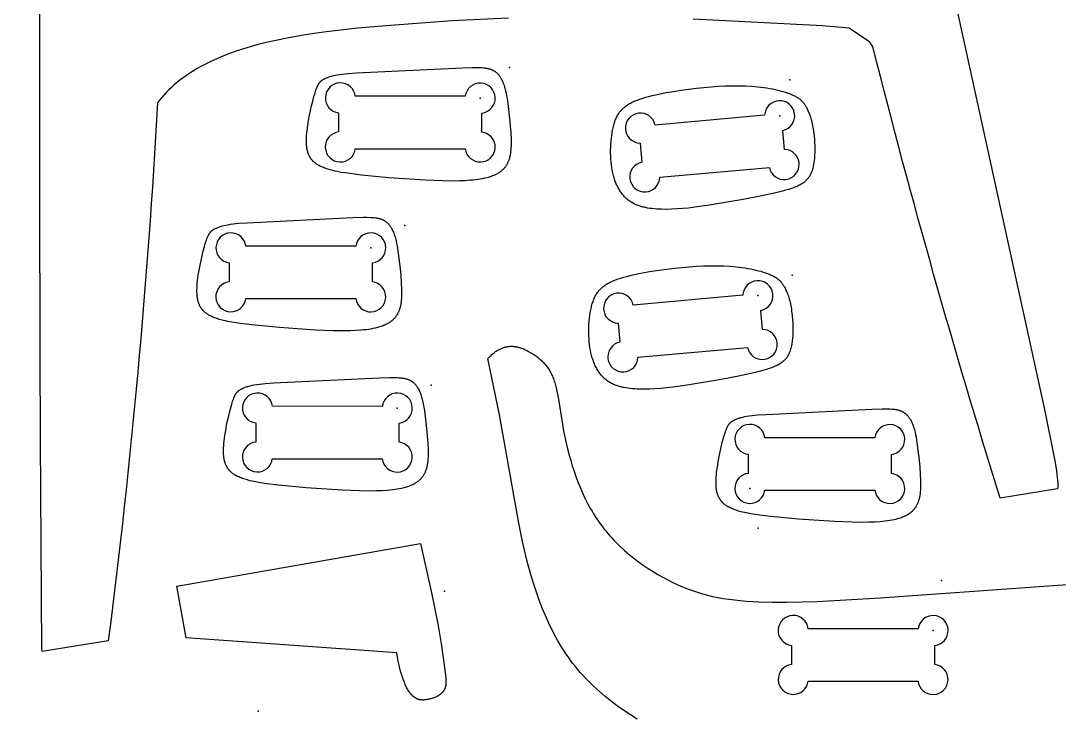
# Model space of a CAD drawing. Extents: x 1.1 to 47.1, y 0.9 to 47.1.
# Drawn here: x 1.72 to 16.58, y 10.81 to 20.75 of the extents above; entities that cross this region are included whole.
import ezdxf

# ---------------------------------------------------------------- set-up
doc = ezdxf.new("R2010")
doc.units = 0
doc.layers.add('DEFAULT', color=7, linetype='CONTINUOUS')
doc.layers.add('LAYER_05', color=7, linetype='CONTINUOUS')

msp = doc.modelspace()

# ---------------------------------------------------------------- linework, layer by layer
at = {"layer": 'DEFAULT'}
for points in [[(10.85, 40.375), (16.364, 15.184), (16.511, 14.454), (16.534, 14.315), (16.542, 14.261), (16.548, 14.214), (16.552, 14.175), (16.554, 14.142), (16.555, 14.127), (16.555, 14.114), (16.555, 14.101), (16.555, 14.09), (16.555, 14.079), (16.554, 14.069), (16.552, 14.05), (15.73, 13.918, -0.013461), (13.914, 20.355, 0.176106), (13.839, 20.461), (13.571, 20.643), (13.189, 20.677), (11.338, 20.771)], [(8.697, 20.785), (7.891, 20.745), (7.008, 20.682), (6.537, 20.641), (6.056, 20.586), (5.816, 20.551), (5.578, 20.51), (5.344, 20.463), (5.23, 20.436), (5.116, 20.407), (5.005, 20.376), (4.895, 20.343), (4.788, 20.307), (4.683, 20.269), (4.58, 20.228), (4.481, 20.185), (4.432, 20.162), (4.384, 20.138), (4.337, 20.114), (4.29, 20.089), (4.245, 20.063), (4.2, 20.037), (4.156, 20.009), (4.113, 19.981), (4.071, 19.952), (4.03, 19.922), (3.99, 19.891), (3.951, 19.86), (3.913, 19.827), (3.876, 19.794), (3.84, 19.759), (3.806, 19.724), (3.772, 19.688), (3.74, 19.651), (3.708, 19.613), (3.678, 19.574, -0.017753), (2.974, 11.876), (2.026, 11.724), (2.024, 11.752, -0.004411), (2.037, 27.786)]]:
    msp.add_lwpolyline(points, format="xyb", dxfattribs=at)
for points in [[(5.916, 19.664), (5.926, 19.7), (5.937, 19.736), (5.943, 19.753), (5.949, 19.771), (5.956, 19.788), (5.963, 19.805), (5.969, 19.818), (5.973, 19.825), (5.976, 19.831), (5.979, 19.838), (5.983, 19.844), (5.987, 19.85), (5.989, 19.853), (5.991, 19.856), (5.993, 19.86), (5.996, 19.864), (6, 19.868), (6.003, 19.871), (6.006, 19.875), (6.009, 19.878), (6.013, 19.882), (6.017, 19.885), (6.02, 19.888), (6.024, 19.891), (6.028, 19.894), (6.032, 19.897), (6.036, 19.9), (6.04, 19.903), (6.049, 19.908), (6.054, 19.911), (6.06, 19.914), (6.071, 19.92), (6.083, 19.926), (6.095, 19.931), (6.107, 19.936), (6.119, 19.941), (6.132, 19.945), (6.144, 19.949), (6.156, 19.953), (6.169, 19.957), (6.194, 19.963), (6.219, 19.969), (6.245, 19.974), (6.284, 19.98), (6.324, 19.986), (6.364, 19.99), (6.404, 19.994), (6.524, 20.002), (8.039, 20.076), (8.184, 20.08), (8.238, 20.08), (8.293, 20.078), (8.316, 20.077), (8.339, 20.075), (8.36, 20.073), (8.37, 20.072), (8.38, 20.071), (8.39, 20.069), (8.399, 20.067), (8.409, 20.065), (8.419, 20.062), (8.426, 20.06), (8.433, 20.058), (8.439, 20.056), (8.446, 20.054), (8.452, 20.051), (8.459, 20.049), (8.465, 20.046), (8.471, 20.043), (8.478, 20.039), (8.484, 20.036), (8.49, 20.033), (8.496, 20.029), (8.501, 20.025), (8.507, 20.021), (8.513, 20.017), (8.518, 20.013), (8.524, 20.008), (8.53, 20.002), (8.536, 19.996), (8.542, 19.991), (8.548, 19.985), (8.553, 19.979), (8.558, 19.972), (8.563, 19.966), (8.568, 19.96), (8.573, 19.953), (8.577, 19.946), (8.581, 19.94), (8.585, 19.933), (8.589, 19.926), (8.593, 19.919), (8.597, 19.912), (8.604, 19.897), (8.611, 19.883), (8.617, 19.868), (8.623, 19.853), (8.629, 19.835), (8.635, 19.818), (8.641, 19.8), (8.646, 19.782), (8.651, 19.764), (8.655, 19.746), (8.663, 19.71), (8.67, 19.674), (8.677, 19.637), (8.687, 19.563), (8.713, 19.348), (8.722, 19.246), (8.73, 19.145), (8.734, 19.051), (8.735, 19.005), (8.734, 18.958), (8.733, 18.937), (8.732, 18.916), (8.731, 18.896), (8.728, 18.875), (8.727, 18.861), (8.725, 18.848), (8.723, 18.834), (8.72, 18.821), (8.717, 18.807), (8.714, 18.794), (8.711, 18.781), (8.707, 18.768), (8.704, 18.759), (8.701, 18.75), (8.697, 18.741), (8.694, 18.733), (8.69, 18.724), (8.686, 18.716), (8.682, 18.707), (8.678, 18.699), (8.674, 18.691), (8.669, 18.683), (8.664, 18.675), (8.659, 18.667), (8.654, 18.66), (8.648, 18.653), (8.642, 18.645), (8.637, 18.638), (8.633, 18.634), (8.629, 18.63), (8.625, 18.626), (8.621, 18.622), (8.613, 18.614), (8.604, 18.606), (8.596, 18.599), (8.587, 18.592), (8.578, 18.585), (8.568, 18.578), (8.559, 18.572), (8.549, 18.566), (8.539, 18.56), (8.529, 18.554), (8.519, 18.549), (8.508, 18.544), (8.498, 18.539), (8.487, 18.535), (8.471, 18.528), (8.455, 18.522), (8.439, 18.516), (8.422, 18.511), (8.406, 18.506), (8.389, 18.502), (8.356, 18.494), (8.324, 18.487), (8.293, 18.481), (8.261, 18.477), (8.229, 18.472), (8.192, 18.468), (8.154, 18.465), (8.078, 18.46), (7.997, 18.457), (7.917, 18.455), (7.755, 18.457), (7.505, 18.467), (6.988, 18.503), (6.594, 18.541), (6.429, 18.561), (6.368, 18.57), (6.307, 18.579), (6.247, 18.591), (6.216, 18.597), (6.187, 18.604), (6.149, 18.614), (6.131, 18.619), (6.113, 18.625), (6.095, 18.631), (6.076, 18.637), (6.059, 18.644), (6.041, 18.651), (6.025, 18.658), (6.01, 18.665), (5.995, 18.672), (5.988, 18.676), (5.98, 18.68), (5.973, 18.685), (5.966, 18.689), (5.959, 18.693), (5.952, 18.698), (5.945, 18.703), (5.938, 18.708), (5.932, 18.713), (5.925, 18.718), (5.917, 18.725), (5.913, 18.729), (5.909, 18.733), (5.905, 18.736), (5.901, 18.74), (5.898, 18.744), (5.894, 18.748), (5.89, 18.752), (5.887, 18.757), (5.883, 18.761), (5.88, 18.765), (5.877, 18.769), (5.873, 18.774), (5.87, 18.778), (5.867, 18.783), (5.864, 18.787), (5.861, 18.792), (5.858, 18.797), (5.856, 18.801), (5.853, 18.806), (5.851, 18.811), (5.846, 18.821), (5.841, 18.831), (5.837, 18.841), (5.833, 18.851), (5.83, 18.861), (5.828, 18.868), (5.826, 18.875), (5.822, 18.888), (5.819, 18.902), (5.816, 18.916), (5.814, 18.929), (5.812, 18.943), (5.811, 18.957), (5.81, 18.971), (5.809, 18.987), (5.808, 19.004), (5.808, 19.036), (5.808, 19.069), (5.81, 19.102), (5.813, 19.139), (5.817, 19.176), (5.827, 19.25), (5.839, 19.323), (5.852, 19.397), (5.866, 19.464), (5.882, 19.531), (5.898, 19.598)], [(12.176, 19.811), (12.266, 19.803), (12.352, 19.792), (12.394, 19.786), (12.434, 19.779), (12.474, 19.772), (12.513, 19.764), (12.55, 19.756), (12.586, 19.747), (12.62, 19.737), (12.653, 19.728), (12.685, 19.718), (12.714, 19.707), (12.742, 19.696), (12.755, 19.69), (12.767, 19.685), (12.779, 19.679), (12.791, 19.673), (12.802, 19.667), (12.813, 19.661), (12.823, 19.655), (12.833, 19.649), (12.842, 19.643), (12.851, 19.637), (12.86, 19.63), (12.868, 19.624), (12.876, 19.617), (12.883, 19.611), (12.89, 19.604), (12.897, 19.597), (12.903, 19.591), (12.91, 19.584), (12.915, 19.577), (12.921, 19.57), (12.927, 19.563), (12.932, 19.555), (12.937, 19.548), (12.941, 19.541), (12.946, 19.533), (12.95, 19.526), (12.955, 19.518), (12.959, 19.511), (12.967, 19.495), (12.974, 19.48), (12.981, 19.463), (12.995, 19.43), (13.002, 19.413), (13.008, 19.395), (13.015, 19.377), (13.021, 19.358), (13.027, 19.338), (13.032, 19.317), (13.038, 19.295), (13.043, 19.272), (13.048, 19.248), (13.052, 19.223), (13.057, 19.197), (13.061, 19.168), (13.068, 19.108), (13.074, 19.041), (13.076, 19.006), (13.078, 18.969), (13.079, 18.932), (13.079, 18.895), (13.078, 18.857), (13.077, 18.82), (13.074, 18.782), (13.07, 18.745), (13.067, 18.727), (13.065, 18.709), (13.062, 18.692), (13.058, 18.674), (13.054, 18.657), (13.05, 18.641), (13.046, 18.624), (13.041, 18.608), (13.035, 18.593), (13.032, 18.585), (13.029, 18.578), (13.026, 18.57), (13.023, 18.563), (13.02, 18.556), (13.016, 18.549), (13.013, 18.542), (13.009, 18.535), (13.006, 18.529), (13.002, 18.523), (12.998, 18.516), (12.994, 18.51), (12.989, 18.504), (12.985, 18.498), (12.981, 18.492), (12.976, 18.487), (12.971, 18.481), (12.967, 18.476), (12.962, 18.47), (12.956, 18.465), (12.951, 18.46), (12.946, 18.455), (12.94, 18.45), (12.935, 18.445), (12.929, 18.44), (12.923, 18.436), (12.917, 18.431), (12.911, 18.427), (12.905, 18.422), (12.899, 18.418), (12.892, 18.414), (12.885, 18.41), (12.872, 18.402), (12.857, 18.394), (12.842, 18.387), (12.827, 18.379), (12.811, 18.372), (12.794, 18.366), (12.777, 18.359), (12.759, 18.353), (12.741, 18.346), (12.702, 18.334), (12.661, 18.322), (12.617, 18.311), (12.521, 18.288), (12.3, 18.24), (12.054, 18.191), (11.568, 18.108), (11.362, 18.079), (11.271, 18.069), (11.185, 18.061), (11.105, 18.055), (11.028, 18.051), (10.956, 18.05), (10.886, 18.051), (10.851, 18.053), (10.817, 18.054), (10.784, 18.057), (10.751, 18.06), (10.719, 18.064), (10.687, 18.069), (10.656, 18.075), (10.641, 18.079), (10.626, 18.082), (10.611, 18.086), (10.596, 18.09), (10.582, 18.095), (10.567, 18.099), (10.553, 18.104), (10.539, 18.109), (10.526, 18.115), (10.512, 18.121), (10.499, 18.127), (10.486, 18.134), (10.473, 18.141), (10.46, 18.148), (10.448, 18.155), (10.436, 18.163), (10.424, 18.172), (10.412, 18.18), (10.401, 18.19), (10.389, 18.199), (10.378, 18.209), (10.368, 18.219), (10.357, 18.23), (10.347, 18.241), (10.337, 18.252), (10.328, 18.264), (10.318, 18.276), (10.309, 18.289), (10.3, 18.301), (10.292, 18.315), (10.284, 18.328), (10.276, 18.342), (10.268, 18.356), (10.26, 18.371), (10.253, 18.386), (10.246, 18.401), (10.239, 18.417), (10.233, 18.432), (10.226, 18.449), (10.221, 18.465), (10.215, 18.482), (10.209, 18.499), (10.204, 18.517), (10.2, 18.535), (10.195, 18.553), (10.191, 18.571), (10.183, 18.609), (10.176, 18.648), (10.171, 18.688), (10.166, 18.729), (10.163, 18.77), (10.16, 18.813), (10.159, 18.855), (10.159, 18.898), (10.16, 18.941), (10.162, 18.983), (10.165, 19.025), (10.169, 19.067), (10.174, 19.107), (10.18, 19.147), (10.187, 19.185), (10.195, 19.223), (10.2, 19.241), (10.204, 19.258), (10.209, 19.275), (10.215, 19.292), (10.22, 19.308), (10.226, 19.324), (10.232, 19.339), (10.238, 19.353), (10.245, 19.368), (10.252, 19.382), (10.259, 19.395), (10.266, 19.408), (10.274, 19.421), (10.282, 19.433), (10.287, 19.439), (10.291, 19.445), (10.296, 19.451), (10.3, 19.456), (10.305, 19.462), (10.31, 19.467), (10.314, 19.473), (10.319, 19.478), (10.324, 19.483), (10.33, 19.489), (10.335, 19.494), (10.34, 19.499), (10.346, 19.504), (10.351, 19.509), (10.363, 19.518), (10.375, 19.527), (10.387, 19.536), (10.4, 19.545), (10.414, 19.554), (10.428, 19.562), (10.442, 19.57), (10.457, 19.578), (10.473, 19.586), (10.489, 19.593), (10.505, 19.6), (10.523, 19.607), (10.54, 19.614), (10.578, 19.628), (10.618, 19.641), (10.66, 19.654), (10.705, 19.666), (10.751, 19.678), (10.848, 19.7), (10.951, 19.72), (11.058, 19.738), (11.167, 19.755), (11.386, 19.783), (11.597, 19.803), (11.699, 19.81), (11.799, 19.815), (11.896, 19.818), (11.992, 19.818), (12.085, 19.816)], [(4.35, 17.52), (4.36, 17.556), (4.371, 17.592), (4.377, 17.609), (4.383, 17.627), (4.39, 17.644), (4.397, 17.661), (4.404, 17.674), (4.407, 17.681), (4.41, 17.687), (4.413, 17.694), (4.417, 17.7), (4.421, 17.706), (4.423, 17.709), (4.425, 17.712), (4.428, 17.716), (4.431, 17.72), (4.434, 17.724), (4.437, 17.727), (4.44, 17.731), (4.444, 17.734), (4.447, 17.738), (4.451, 17.741), (4.455, 17.744), (4.458, 17.747), (4.462, 17.75), (4.466, 17.753), (4.47, 17.756), (4.474, 17.759), (4.483, 17.764), (4.488, 17.767), (4.494, 17.77), (4.506, 17.776), (4.517, 17.782), (4.529, 17.787), (4.541, 17.792), (4.553, 17.797), (4.566, 17.801), (4.578, 17.805), (4.59, 17.809), (4.603, 17.813), (4.628, 17.819), (4.654, 17.825), (4.679, 17.83), (4.719, 17.836), (4.758, 17.842), (4.798, 17.846), (4.838, 17.85), (4.958, 17.858), (6.473, 17.932), (6.618, 17.936), (6.673, 17.936), (6.727, 17.934), (6.75, 17.933), (6.773, 17.931), (6.794, 17.929), (6.804, 17.928), (6.814, 17.927), (6.824, 17.925), (6.834, 17.923), (6.843, 17.921), (6.853, 17.918), (6.86, 17.916), (6.867, 17.914), (6.873, 17.912), (6.88, 17.91), (6.886, 17.907), (6.893, 17.905), (6.899, 17.902), (6.905, 17.899), (6.912, 17.896), (6.918, 17.892), (6.924, 17.889), (6.93, 17.885), (6.936, 17.881), (6.941, 17.877), (6.947, 17.873), (6.952, 17.869), (6.959, 17.864), (6.965, 17.858), (6.97, 17.853), (6.976, 17.847), (6.982, 17.841), (6.987, 17.835), (6.992, 17.828), (6.997, 17.822), (7.002, 17.816), (7.007, 17.809), (7.011, 17.802), (7.015, 17.796), (7.02, 17.789), (7.024, 17.782), (7.027, 17.775), (7.031, 17.768), (7.038, 17.753), (7.045, 17.739), (7.051, 17.724), (7.057, 17.709), (7.063, 17.691), (7.069, 17.674), (7.075, 17.656), (7.08, 17.638), (7.085, 17.62), (7.089, 17.602), (7.097, 17.566), (7.104, 17.53), (7.111, 17.493), (7.121, 17.419), (7.147, 17.204), (7.156, 17.102), (7.164, 17.001), (7.168, 16.907), (7.169, 16.861), (7.168, 16.814), (7.168, 16.793), (7.166, 16.772), (7.165, 16.752), (7.163, 16.731), (7.161, 16.717), (7.159, 16.704), (7.157, 16.69), (7.154, 16.677), (7.151, 16.663), (7.148, 16.65), (7.145, 16.637), (7.141, 16.624), (7.138, 16.615), (7.135, 16.606), (7.131, 16.597), (7.128, 16.589), (7.124, 16.58), (7.12, 16.572), (7.116, 16.563), (7.112, 16.555), (7.108, 16.547), (7.103, 16.539), (7.098, 16.531), (7.093, 16.524), (7.088, 16.516), (7.082, 16.509), (7.077, 16.501), (7.071, 16.494), (7.067, 16.49), (7.063, 16.486), (7.059, 16.482), (7.055, 16.478), (7.047, 16.47), (7.039, 16.462), (7.03, 16.455), (7.021, 16.448), (7.012, 16.441), (7.002, 16.434), (6.993, 16.428), (6.983, 16.422), (6.973, 16.416), (6.963, 16.411), (6.953, 16.405), (6.943, 16.4), (6.932, 16.395), (6.922, 16.391), (6.906, 16.384), (6.889, 16.378), (6.873, 16.372), (6.857, 16.367), (6.84, 16.362), (6.823, 16.358), (6.79, 16.35), (6.758, 16.343), (6.727, 16.337), (6.695, 16.333), (6.664, 16.328), (6.626, 16.324), (6.588, 16.321), (6.512, 16.316), (6.431, 16.313), (6.351, 16.311), (6.189, 16.313), (5.939, 16.323), (5.422, 16.359), (5.028, 16.397), (4.863, 16.417), (4.802, 16.426), (4.741, 16.435), (4.681, 16.447), (4.651, 16.453), (4.621, 16.46), (4.584, 16.47), (4.565, 16.475), (4.547, 16.481), (4.529, 16.487), (4.511, 16.493), (4.493, 16.5), (4.475, 16.507), (4.459, 16.514), (4.444, 16.521), (4.429, 16.528), (4.422, 16.532), (4.414, 16.536), (4.407, 16.541), (4.4, 16.545), (4.393, 16.549), (4.386, 16.554), (4.379, 16.559), (4.372, 16.564), (4.366, 16.569), (4.359, 16.574), (4.351, 16.581), (4.347, 16.585), (4.343, 16.589), (4.339, 16.592), (4.335, 16.596), (4.332, 16.6), (4.328, 16.604), (4.324, 16.608), (4.321, 16.613), (4.317, 16.617), (4.314, 16.621), (4.311, 16.625), (4.307, 16.63), (4.304, 16.634), (4.301, 16.639), (4.298, 16.643), (4.295, 16.648), (4.293, 16.653), (4.29, 16.657), (4.287, 16.662), (4.285, 16.667), (4.28, 16.677), (4.276, 16.687), (4.271, 16.697), (4.268, 16.707), (4.264, 16.717), (4.262, 16.724), (4.26, 16.731), (4.256, 16.744), (4.253, 16.758), (4.251, 16.772), (4.248, 16.785), (4.246, 16.799), (4.245, 16.813), (4.244, 16.827), (4.243, 16.843), (4.242, 16.86), (4.242, 16.892), (4.243, 16.925), (4.244, 16.958), (4.247, 16.995), (4.251, 17.032), (4.261, 17.106), (4.273, 17.179), (4.286, 17.253), (4.3, 17.32), (4.316, 17.387), (4.332, 17.454)], [(11.864, 17.236), (11.953, 17.228), (12.039, 17.218), (12.081, 17.212), (12.122, 17.205), (12.162, 17.198), (12.2, 17.19), (12.237, 17.181), (12.273, 17.172), (12.308, 17.163), (12.341, 17.153), (12.372, 17.143), (12.401, 17.133), (12.429, 17.122), (12.442, 17.116), (12.455, 17.11), (12.467, 17.105), (12.478, 17.099), (12.49, 17.093), (12.5, 17.087), (12.51, 17.081), (12.52, 17.075), (12.529, 17.069), (12.538, 17.062), (12.547, 17.056), (12.555, 17.05), (12.563, 17.043), (12.57, 17.036), (12.577, 17.03), (12.584, 17.023), (12.591, 17.016), (12.597, 17.009), (12.603, 17.002), (12.608, 16.995), (12.614, 16.988), (12.619, 16.981), (12.624, 16.974), (12.629, 16.966), (12.633, 16.959), (12.638, 16.952), (12.642, 16.944), (12.646, 16.936), (12.654, 16.921), (12.662, 16.905), (12.669, 16.889), (12.683, 16.856), (12.689, 16.839), (12.696, 16.821), (12.702, 16.803), (12.708, 16.783), (12.714, 16.764), (12.72, 16.743), (12.725, 16.721), (12.73, 16.698), (12.735, 16.674), (12.74, 16.649), (12.744, 16.622), (12.748, 16.594), (12.755, 16.533), (12.761, 16.467), (12.764, 16.431), (12.765, 16.395), (12.766, 16.358), (12.766, 16.321), (12.766, 16.283), (12.764, 16.245), (12.761, 16.208), (12.757, 16.171), (12.755, 16.153), (12.752, 16.135), (12.749, 16.117), (12.745, 16.1), (12.742, 16.083), (12.737, 16.066), (12.733, 16.05), (12.728, 16.034), (12.723, 16.018), (12.72, 16.011), (12.717, 16.003), (12.714, 15.996), (12.711, 15.989), (12.707, 15.981), (12.704, 15.975), (12.7, 15.968), (12.697, 15.961), (12.693, 15.954), (12.689, 15.948), (12.685, 15.942), (12.681, 15.936), (12.677, 15.93), (12.672, 15.924), (12.668, 15.918), (12.663, 15.912), (12.659, 15.907), (12.654, 15.901), (12.649, 15.896), (12.644, 15.891), (12.639, 15.886), (12.633, 15.88), (12.628, 15.876), (12.622, 15.871), (12.616, 15.866), (12.611, 15.861), (12.605, 15.857), (12.599, 15.852), (12.592, 15.848), (12.586, 15.844), (12.579, 15.84), (12.573, 15.835), (12.559, 15.827), (12.545, 15.82), (12.53, 15.812), (12.514, 15.805), (12.498, 15.798), (12.482, 15.791), (12.464, 15.785), (12.447, 15.778), (12.428, 15.772), (12.389, 15.76), (12.348, 15.748), (12.304, 15.736), (12.208, 15.713), (11.987, 15.665), (11.741, 15.617), (11.255, 15.533), (11.05, 15.505), (10.958, 15.494), (10.872, 15.486), (10.792, 15.48), (10.716, 15.477), (10.643, 15.476), (10.573, 15.477), (10.539, 15.478), (10.505, 15.48), (10.471, 15.483), (10.439, 15.486), (10.406, 15.49), (10.375, 15.495), (10.344, 15.501), (10.328, 15.504), (10.313, 15.508), (10.298, 15.512), (10.284, 15.516), (10.269, 15.52), (10.255, 15.525), (10.241, 15.53), (10.227, 15.535), (10.213, 15.541), (10.199, 15.546), (10.186, 15.553), (10.173, 15.559), (10.16, 15.566), (10.147, 15.573), (10.135, 15.581), (10.123, 15.589), (10.111, 15.597), (10.099, 15.606), (10.088, 15.615), (10.077, 15.625), (10.066, 15.634), (10.055, 15.645), (10.045, 15.655), (10.035, 15.666), (10.025, 15.678), (10.015, 15.69), (10.006, 15.702), (9.997, 15.714), (9.988, 15.727), (9.979, 15.74), (9.971, 15.754), (9.963, 15.768), (9.955, 15.782), (9.948, 15.796), (9.94, 15.811), (9.933, 15.827), (9.927, 15.842), (9.92, 15.858), (9.914, 15.874), (9.908, 15.891), (9.902, 15.908), (9.897, 15.925), (9.892, 15.942), (9.887, 15.96), (9.882, 15.978), (9.878, 15.997), (9.87, 16.034), (9.863, 16.073), (9.858, 16.113), (9.853, 16.154), (9.85, 16.196), (9.848, 16.238), (9.846, 16.281), (9.846, 16.323), (9.847, 16.366), (9.849, 16.409), (9.852, 16.451), (9.856, 16.492), (9.861, 16.533), (9.867, 16.573), (9.874, 16.611), (9.883, 16.648), (9.887, 16.666), (9.892, 16.684), (9.897, 16.701), (9.902, 16.717), (9.907, 16.733), (9.913, 16.749), (9.919, 16.764), (9.925, 16.779), (9.932, 16.793), (9.939, 16.807), (9.946, 16.821), (9.954, 16.834), (9.962, 16.846), (9.97, 16.858), (9.974, 16.864), (9.978, 16.87), (9.983, 16.876), (9.987, 16.882), (9.992, 16.887), (9.997, 16.893), (10.002, 16.898), (10.007, 16.904), (10.012, 16.909), (10.017, 16.914), (10.022, 16.919), (10.028, 16.924), (10.033, 16.929), (10.039, 16.934), (10.05, 16.944), (10.062, 16.953), (10.075, 16.962), (10.087, 16.971), (10.101, 16.979), (10.115, 16.988), (10.129, 16.996), (10.144, 17.004), (10.16, 17.011), (10.176, 17.019), (10.193, 17.026), (10.21, 17.033), (10.228, 17.04), (10.265, 17.054), (10.305, 17.067), (10.347, 17.079), (10.392, 17.091), (10.438, 17.103), (10.536, 17.125), (10.639, 17.146), (10.745, 17.164), (10.855, 17.181), (11.073, 17.208), (11.284, 17.229), (11.386, 17.236), (11.486, 17.241), (11.584, 17.244), (11.679, 17.244), (11.773, 17.241)], [(4.73, 15.228), (4.74, 15.264), (4.751, 15.3), (4.757, 15.317), (4.763, 15.335), (4.77, 15.352), (4.777, 15.369), (4.783, 15.382), (4.786, 15.389), (4.79, 15.395), (4.793, 15.402), (4.797, 15.408), (4.8, 15.414), (4.802, 15.417), (4.804, 15.42), (4.807, 15.424), (4.81, 15.428), (4.813, 15.432), (4.817, 15.435), (4.82, 15.439), (4.823, 15.442), (4.827, 15.446), (4.831, 15.449), (4.834, 15.452), (4.838, 15.455), (4.842, 15.458), (4.846, 15.461), (4.85, 15.464), (4.854, 15.467), (4.863, 15.472), (4.868, 15.475), (4.874, 15.478), (4.885, 15.484), (4.897, 15.49), (4.909, 15.495), (4.921, 15.5), (4.933, 15.505), (4.945, 15.509), (4.958, 15.513), (4.97, 15.517), (4.983, 15.521), (5.008, 15.527), (5.033, 15.533), (5.059, 15.538), (5.098, 15.544), (5.138, 15.55), (5.178, 15.554), (5.217, 15.558), (5.338, 15.566), (6.853, 15.64), (6.998, 15.644), (7.052, 15.644), (7.107, 15.642), (7.13, 15.641), (7.153, 15.639), (7.173, 15.637), (7.183, 15.636), (7.194, 15.635), (7.203, 15.633), (7.213, 15.631), (7.223, 15.629), (7.233, 15.626), (7.24, 15.624), (7.246, 15.622), (7.253, 15.62), (7.26, 15.618), (7.266, 15.615), (7.273, 15.612), (7.279, 15.61), (7.285, 15.607), (7.291, 15.603), (7.298, 15.6), (7.304, 15.597), (7.31, 15.593), (7.315, 15.589), (7.321, 15.585), (7.327, 15.581), (7.332, 15.577), (7.338, 15.571), (7.344, 15.566), (7.35, 15.56), (7.356, 15.555), (7.361, 15.549), (7.367, 15.543), (7.372, 15.536), (7.377, 15.53), (7.382, 15.523), (7.386, 15.517), (7.391, 15.51), (7.395, 15.503), (7.399, 15.497), (7.403, 15.49), (7.407, 15.483), (7.411, 15.476), (7.418, 15.461), (7.425, 15.447), (7.431, 15.432), (7.437, 15.417), (7.443, 15.399), (7.449, 15.382), (7.455, 15.364), (7.46, 15.346), (7.465, 15.328), (7.469, 15.31), (7.477, 15.274), (7.484, 15.237), (7.49, 15.201), (7.501, 15.127), (7.527, 14.912), (7.536, 14.81), (7.544, 14.709), (7.548, 14.615), (7.549, 14.569), (7.548, 14.522), (7.547, 14.501), (7.546, 14.48), (7.544, 14.46), (7.542, 14.439), (7.541, 14.425), (7.539, 14.412), (7.537, 14.398), (7.534, 14.385), (7.531, 14.371), (7.528, 14.358), (7.524, 14.345), (7.521, 14.332), (7.518, 14.323), (7.515, 14.314), (7.511, 14.305), (7.508, 14.297), (7.504, 14.288), (7.5, 14.28), (7.496, 14.271), (7.492, 14.263), (7.487, 14.255), (7.483, 14.247), (7.478, 14.239), (7.473, 14.231), (7.468, 14.224), (7.462, 14.216), (7.456, 14.209), (7.45, 14.202), (7.447, 14.198), (7.443, 14.194), (7.439, 14.19), (7.435, 14.186), (7.427, 14.178), (7.418, 14.17), (7.41, 14.163), (7.401, 14.156), (7.392, 14.149), (7.382, 14.142), (7.373, 14.136), (7.363, 14.13), (7.353, 14.124), (7.343, 14.118), (7.333, 14.113), (7.322, 14.108), (7.312, 14.103), (7.301, 14.099), (7.285, 14.092), (7.269, 14.086), (7.253, 14.08), (7.236, 14.075), (7.22, 14.07), (7.203, 14.066), (7.169, 14.058), (7.138, 14.051), (7.107, 14.045), (7.075, 14.04), (7.043, 14.036), (7.005, 14.032), (6.968, 14.029), (6.892, 14.024), (6.811, 14.021), (6.731, 14.019), (6.569, 14.021), (6.318, 14.031), (5.802, 14.067), (5.408, 14.105), (5.243, 14.125), (5.182, 14.134), (5.121, 14.143), (5.06, 14.155), (5.03, 14.161), (5, 14.168), (4.963, 14.178), (4.945, 14.183), (4.927, 14.189), (4.908, 14.195), (4.89, 14.201), (4.872, 14.208), (4.855, 14.215), (4.839, 14.222), (4.824, 14.229), (4.809, 14.236), (4.802, 14.24), (4.794, 14.244), (4.787, 14.248), (4.78, 14.253), (4.773, 14.257), (4.766, 14.262), (4.759, 14.267), (4.752, 14.272), (4.746, 14.277), (4.739, 14.282), (4.731, 14.289), (4.727, 14.293), (4.723, 14.297), (4.719, 14.3), (4.715, 14.304), (4.711, 14.308), (4.708, 14.312), (4.704, 14.316), (4.701, 14.321), (4.697, 14.325), (4.694, 14.329), (4.69, 14.333), (4.687, 14.338), (4.684, 14.342), (4.681, 14.347), (4.678, 14.351), (4.675, 14.356), (4.672, 14.361), (4.67, 14.365), (4.667, 14.37), (4.665, 14.375), (4.66, 14.385), (4.655, 14.395), (4.651, 14.405), (4.647, 14.415), (4.644, 14.425), (4.642, 14.432), (4.64, 14.439), (4.636, 14.452), (4.633, 14.466), (4.63, 14.479), (4.628, 14.493), (4.626, 14.507), (4.625, 14.521), (4.623, 14.535), (4.622, 14.551), (4.622, 14.568), (4.622, 14.6), (4.622, 14.633), (4.624, 14.665), (4.627, 14.703), (4.631, 14.74), (4.641, 14.814), (4.653, 14.887), (4.666, 14.961), (4.68, 15.028), (4.696, 15.095), (4.712, 15.162)], [(11.774, 14.779), (11.784, 14.815), (11.795, 14.851), (11.801, 14.869), (11.807, 14.886), (11.814, 14.904), (11.821, 14.921), (11.827, 14.934), (11.83, 14.94), (11.834, 14.947), (11.837, 14.953), (11.841, 14.959), (11.844, 14.965), (11.846, 14.968), (11.848, 14.971), (11.851, 14.975), (11.854, 14.979), (11.857, 14.983), (11.861, 14.987), (11.864, 14.99), (11.867, 14.994), (11.871, 14.997), (11.875, 15), (11.878, 15.004), (11.882, 15.007), (11.886, 15.01), (11.89, 15.013), (11.894, 15.015), (11.898, 15.018), (11.907, 15.023), (11.912, 15.026), (11.918, 15.03), (11.929, 15.036), (11.941, 15.041), (11.953, 15.047), (11.965, 15.052), (11.977, 15.056), (11.989, 15.061), (12.002, 15.065), (12.014, 15.068), (12.027, 15.072), (12.052, 15.078), (12.077, 15.084), (12.103, 15.089), (12.142, 15.096), (12.182, 15.101), (12.222, 15.106), (12.261, 15.109), (12.382, 15.117), (13.897, 15.191), (14.041, 15.195), (14.096, 15.195), (14.151, 15.194), (14.174, 15.192), (14.197, 15.191), (14.217, 15.189), (14.227, 15.187), (14.237, 15.186), (14.247, 15.184), (14.257, 15.182), (14.267, 15.18), (14.277, 15.178), (14.284, 15.176), (14.29, 15.174), (14.297, 15.171), (14.304, 15.169), (14.31, 15.166), (14.317, 15.164), (14.323, 15.161), (14.329, 15.158), (14.335, 15.155), (14.342, 15.151), (14.348, 15.148), (14.353, 15.144), (14.359, 15.14), (14.365, 15.136), (14.371, 15.132), (14.376, 15.128), (14.382, 15.123), (14.388, 15.117), (14.394, 15.112), (14.4, 15.106), (14.405, 15.1), (14.411, 15.094), (14.416, 15.088), (14.421, 15.081), (14.426, 15.075), (14.43, 15.068), (14.435, 15.062), (14.439, 15.055), (14.443, 15.048), (14.447, 15.041), (14.451, 15.034), (14.455, 15.027), (14.462, 15.013), (14.469, 14.998), (14.475, 14.983), (14.481, 14.968), (14.487, 14.951), (14.493, 14.933), (14.499, 14.915), (14.504, 14.898), (14.509, 14.88), (14.513, 14.862), (14.521, 14.825), (14.528, 14.789), (14.534, 14.752), (14.545, 14.678), (14.571, 14.463), (14.58, 14.361), (14.587, 14.26), (14.592, 14.167), (14.593, 14.12), (14.592, 14.073), (14.591, 14.053), (14.59, 14.032), (14.588, 14.011), (14.586, 13.99), (14.585, 13.977), (14.583, 13.963), (14.58, 13.949), (14.578, 13.936), (14.575, 13.923), (14.572, 13.909), (14.568, 13.896), (14.564, 13.883), (14.562, 13.874), (14.558, 13.865), (14.555, 13.857), (14.552, 13.848), (14.548, 13.84), (14.544, 13.831), (14.54, 13.823), (14.536, 13.814), (14.531, 13.806), (14.527, 13.798), (14.522, 13.79), (14.517, 13.783), (14.511, 13.775), (14.506, 13.768), (14.5, 13.761), (14.494, 13.753), (14.491, 13.749), (14.487, 13.745), (14.483, 13.741), (14.479, 13.737), (14.471, 13.729), (14.462, 13.721), (14.454, 13.714), (14.445, 13.707), (14.435, 13.7), (14.426, 13.694), (14.417, 13.687), (14.407, 13.681), (14.397, 13.675), (14.387, 13.67), (14.377, 13.664), (14.366, 13.659), (14.356, 13.655), (14.345, 13.65), (14.329, 13.643), (14.313, 13.637), (14.297, 13.632), (14.28, 13.626), (14.264, 13.621), (14.247, 13.617), (14.213, 13.609), (14.182, 13.602), (14.151, 13.597), (14.119, 13.592), (14.087, 13.588), (14.049, 13.583), (14.012, 13.58), (13.936, 13.575), (13.855, 13.572), (13.774, 13.571), (13.613, 13.572), (13.362, 13.582), (12.846, 13.619), (12.452, 13.657), (12.287, 13.676), (12.226, 13.685), (12.165, 13.695), (12.104, 13.706), (12.074, 13.712), (12.044, 13.719), (12.007, 13.729), (11.989, 13.734), (11.971, 13.74), (11.952, 13.746), (11.934, 13.752), (11.916, 13.759), (11.899, 13.766), (11.883, 13.773), (11.868, 13.78), (11.853, 13.788), (11.846, 13.792), (11.838, 13.796), (11.831, 13.8), (11.824, 13.804), (11.817, 13.809), (11.81, 13.813), (11.803, 13.818), (11.796, 13.823), (11.79, 13.828), (11.783, 13.833), (11.775, 13.841), (11.771, 13.844), (11.767, 13.848), (11.763, 13.852), (11.759, 13.856), (11.755, 13.86), (11.752, 13.864), (11.748, 13.868), (11.745, 13.872), (11.741, 13.876), (11.738, 13.88), (11.734, 13.885), (11.731, 13.889), (11.728, 13.894), (11.725, 13.898), (11.722, 13.903), (11.719, 13.907), (11.716, 13.912), (11.714, 13.917), (11.711, 13.921), (11.709, 13.926), (11.704, 13.936), (11.699, 13.946), (11.695, 13.956), (11.691, 13.966), (11.688, 13.977), (11.686, 13.983), (11.684, 13.99), (11.68, 14.004), (11.677, 14.017), (11.674, 14.031), (11.672, 14.045), (11.67, 14.058), (11.669, 14.072), (11.667, 14.086), (11.666, 14.103), (11.666, 14.119), (11.666, 14.152), (11.666, 14.184), (11.668, 14.217), (11.671, 14.254), (11.675, 14.291), (11.685, 14.365), (11.696, 14.439), (11.71, 14.512), (11.724, 14.579), (11.739, 14.646), (11.756, 14.713)], [(7.438, 13.271), (7.592, 12.589), (7.686, 12.118), (7.739, 11.806), (7.797, 11.391), (7.799, 11.364), (7.802, 11.34), (7.803, 11.318), (7.804, 11.307), (7.804, 11.297), (7.804, 11.287), (7.804, 11.278), (7.804, 11.269), (7.803, 11.26), (7.802, 11.252), (7.801, 11.243), (7.8, 11.239), (7.8, 11.235), (7.799, 11.231), (7.798, 11.227), (7.797, 11.224), (7.796, 11.22), (7.795, 11.216), (7.794, 11.212), (7.793, 11.209), (7.792, 11.205), (7.79, 11.201), (7.789, 11.198), (7.788, 11.194), (7.786, 11.191), (7.784, 11.187), (7.783, 11.184), (7.781, 11.18), (7.779, 11.177), (7.777, 11.174), (7.775, 11.17), (7.773, 11.167), (7.771, 11.164), (7.769, 11.16), (7.767, 11.157), (7.765, 11.154), (7.762, 11.151), (7.76, 11.148), (7.757, 11.145), (7.754, 11.142), (7.752, 11.138), (7.749, 11.135), (7.746, 11.133), (7.743, 11.13), (7.74, 11.127), (7.737, 11.124), (7.734, 11.121), (7.731, 11.118), (7.727, 11.115), (7.721, 11.11), (7.713, 11.105), (7.706, 11.099), (7.698, 11.094), (7.69, 11.089), (7.682, 11.085), (7.673, 11.08), (7.664, 11.076), (7.655, 11.071), (7.645, 11.067), (7.635, 11.063), (7.625, 11.059), (7.614, 11.056), (7.603, 11.052), (7.592, 11.049), (7.58, 11.046), (7.569, 11.043), (7.556, 11.04), (7.544, 11.037), (7.531, 11.035), (7.518, 11.033), (7.511, 11.032), (7.504, 11.031), (7.497, 11.03), (7.49, 11.03), (7.484, 11.029), (7.477, 11.029), (7.469, 11.029), (7.462, 11.03), (7.455, 11.03), (7.448, 11.031), (7.444, 11.031), (7.441, 11.032), (7.437, 11.032), (7.433, 11.033), (7.43, 11.034), (7.426, 11.034), (7.422, 11.035), (7.419, 11.036), (7.415, 11.037), (7.411, 11.038), (7.408, 11.04), (7.404, 11.041), (7.4, 11.042), (7.397, 11.044), (7.393, 11.045), (7.389, 11.047), (7.385, 11.048), (7.382, 11.05), (7.378, 11.052), (7.374, 11.054), (7.371, 11.056), (7.367, 11.059), (7.363, 11.061), (7.359, 11.063), (7.356, 11.066), (7.352, 11.069), (7.348, 11.071), (7.344, 11.074), (7.341, 11.077), (7.337, 11.08), (7.333, 11.084), (7.329, 11.087), (7.326, 11.09), (7.322, 11.094), (7.318, 11.098), (7.314, 11.102), (7.307, 11.11), (7.299, 11.118), (7.292, 11.128), (7.285, 11.138), (7.277, 11.148), (7.27, 11.159), (7.263, 11.171), (7.255, 11.183), (7.248, 11.196), (7.241, 11.209), (7.234, 11.224), (7.227, 11.238), (7.22, 11.254), (7.213, 11.271), (7.206, 11.288), (7.199, 11.306), (7.185, 11.344), (7.172, 11.385), (7.159, 11.429), (7.146, 11.477), (7.134, 11.529), (7.122, 11.584), (7.11, 11.643), (7.099, 11.706), (4.086, 11.92), (3.956, 12.659)]]:
    msp.add_lwpolyline(points, close=True, dxfattribs=at)
for points in [[(6.507, 19.668, 2.065038), (6.268, 19.43), (6.268, 19.157, 2.065038), (6.507, 18.918), (8.08, 18.917, 2.065038), (8.318, 19.155), (8.318, 19.428, 2.065038), (8.08, 19.667)], [(10.796, 19.255, 2.065038), (10.579, 18.996), (10.604, 18.724, 2.065038), (10.863, 18.508), (12.429, 18.648, 2.065038), (12.646, 18.907), (12.621, 19.179, 2.065038), (12.362, 19.395)], [(4.941, 17.524, 2.065038), (4.703, 17.286), (4.702, 17.013, 2.065038), (4.941, 16.774), (6.514, 16.773, 2.065038), (6.752, 17.011), (6.753, 17.284, 2.065038), (6.514, 17.523)], [(10.483, 16.68, 2.065038), (10.267, 16.421), (10.291, 16.15, 2.065038), (10.55, 15.933), (12.117, 16.073, 2.065038), (12.333, 16.332), (12.309, 16.604, 2.065038), (12.05, 16.82)], [(5.321, 15.232, 2.065038), (5.082, 14.994), (5.082, 14.721, 2.065038), (5.32, 14.482), (6.893, 14.481, 2.065038), (7.132, 14.719), (7.132, 14.992, 2.065038), (6.894, 15.231)], [(12.365, 14.783, 2.065038), (12.126, 14.545), (12.126, 14.272, 2.065038), (12.364, 14.033), (13.937, 14.032, 2.065038), (14.176, 14.271), (14.176, 14.543, 2.065038), (13.938, 14.782)], [(12.984, 12.05, 2.065038), (12.745, 11.811), (12.745, 11.538, 2.065038), (12.983, 11.3), (14.556, 11.299, 2.065038), (14.795, 11.537), (14.795, 11.81, 2.065038), (14.557, 12.049)]]:
    msp.add_lwpolyline(points, format="xyb", close=True, dxfattribs=at)
msp.add_lwpolyline([(10.539, 10.758), (10.443, 10.818), (10.35, 10.879), (10.258, 10.944), (10.169, 11.01), (10.082, 11.079), (9.998, 11.151), (9.957, 11.188), (9.916, 11.226), (9.877, 11.264), (9.838, 11.303), (9.799, 11.343), (9.762, 11.383), (9.725, 11.424), (9.689, 11.466), (9.654, 11.509), (9.62, 11.552), (9.587, 11.597), (9.554, 11.642), (9.523, 11.687), (9.492, 11.734), (9.462, 11.781), (9.433, 11.829), (9.404, 11.877), (9.376, 11.927), (9.323, 12.028), (9.273, 12.131), (9.225, 12.237), (9.18, 12.346), (9.137, 12.457), (9.097, 12.571), (9.059, 12.687), (9.023, 12.805), (8.989, 12.925), (8.956, 13.048), (8.897, 13.299), (8.844, 13.559), (8.57, 15.108), (8.404, 15.917), (8.415, 15.929), (8.426, 15.94), (8.437, 15.951), (8.448, 15.961), (8.46, 15.971), (8.471, 15.98), (8.481, 15.989), (8.492, 15.998), (8.503, 16.006), (8.514, 16.014), (8.525, 16.021), (8.535, 16.028), (8.546, 16.034), (8.557, 16.04), (8.567, 16.046), (8.578, 16.051), (8.588, 16.056), (8.599, 16.061), (8.609, 16.065), (8.619, 16.069), (8.63, 16.072), (8.64, 16.076), (8.65, 16.078), (8.66, 16.081), (8.67, 16.083), (8.68, 16.085), (8.69, 16.087), (8.7, 16.088), (8.71, 16.089), (8.72, 16.09), (8.729, 16.09), (8.739, 16.09), (8.749, 16.09), (8.758, 16.09), (8.768, 16.089), (8.777, 16.089), (8.787, 16.088), (8.796, 16.086), (8.805, 16.085), (8.814, 16.083), (8.823, 16.081), (8.833, 16.079), (8.842, 16.077), (8.85, 16.075), (8.859, 16.072), (8.868, 16.069), (8.877, 16.066), (8.886, 16.063), (8.903, 16.057), (8.92, 16.049), (8.936, 16.042), (8.953, 16.034), (8.969, 16.026), (8.985, 16.017), (9.016, 15.999), (9.045, 15.981), (9.074, 15.962), (9.088, 15.953), (9.101, 15.943), (9.114, 15.933), (9.127, 15.923), (9.14, 15.912), (9.153, 15.902), (9.165, 15.891), (9.176, 15.88), (9.188, 15.869), (9.199, 15.857), (9.21, 15.845), (9.221, 15.833), (9.231, 15.821), (9.241, 15.808), (9.251, 15.795), (9.261, 15.782), (9.27, 15.768), (9.279, 15.754), (9.288, 15.74), (9.296, 15.725), (9.304, 15.71), (9.312, 15.694), (9.32, 15.678), (9.327, 15.662), (9.334, 15.645), (9.341, 15.628), (9.347, 15.61), (9.353, 15.592), (9.359, 15.573), (9.365, 15.554), (9.375, 15.514), (9.385, 15.472), (9.394, 15.429), (9.411, 15.336), (9.487, 14.882), (9.514, 14.748), (9.548, 14.606), (9.567, 14.533), (9.588, 14.458), (9.611, 14.382), (9.636, 14.305), (9.663, 14.228), (9.692, 14.15), (9.723, 14.073), (9.756, 13.995), (9.792, 13.918), (9.83, 13.842), (9.871, 13.767), (9.893, 13.73), (9.915, 13.693), (9.937, 13.657), (9.961, 13.621), (9.985, 13.585), (10.01, 13.55), (10.036, 13.515), (10.062, 13.481), (10.089, 13.448), (10.116, 13.415), (10.145, 13.382), (10.174, 13.35), (10.203, 13.319), (10.233, 13.288), (10.294, 13.227), (10.358, 13.169), (10.423, 13.113), (10.489, 13.059), (10.557, 13.008), (10.625, 12.959), (10.695, 12.912), (10.765, 12.867), (10.836, 12.825), (10.906, 12.785), (10.977, 12.747), (11.048, 12.712), (11.118, 12.679), (11.188, 12.649), (11.258, 12.621), (11.328, 12.595), (11.399, 12.572), (11.471, 12.55), (11.544, 12.531), (11.617, 12.513), (11.693, 12.498), (11.77, 12.484), (11.849, 12.472), (11.93, 12.461), (12.013, 12.453), (12.099, 12.445), (12.28, 12.435), (12.474, 12.43), (12.678, 12.43), (13.112, 12.441), (14.013, 12.491), (18.901, 12.84)], dxfattribs=at)
at = {"layer": 'LAYER_05'}
for p in [(8.713, 20.078), (12.721, 19.903), (8.294, 19.642), (12.577, 19.389), (7.215, 17.817), (6.728, 17.498), (12.756, 17.109), (12.265, 16.815), (7.59, 15.534), (7.107, 15.206), (12.151, 14.058), (12.267, 13.49), (14.893, 12.739), (7.784, 12.588), (14.77, 12.023), (5.117, 10.872)]:
    msp.add_point(p, dxfattribs=at)

doc.saveas('drawing.dxf')
